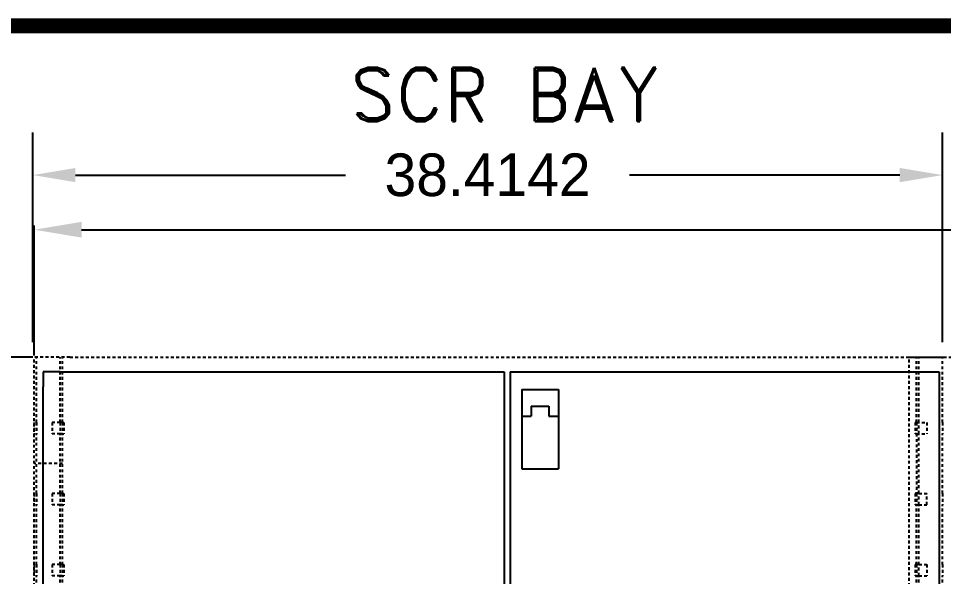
# Model space of a CAD drawing. Header units: inches. Extents: x 6 to 369, y -225 to 2.
# Drawn here: x 26.97 to 66.04, y -21.26 to 2.3 of the extents above; entities that cross this region are included whole.
import ezdxf
from ezdxf.enums import TextEntityAlignment as Align

# ---------------------------------------------------------------- set-up
doc = ezdxf.new("R2010")
doc.units = ezdxf.units.IN
doc.header["$MEASUREMENT"] = 0
doc.linetypes.add('DOT2', pattern=[0.125, 0, -0.125])
doc.linetypes.add('HIDDEN2', pattern=[0.1875, 0.125, -0.0625])
for name, color, linetype in [('Cabinet', 253, 'HIDDEN2'), ('D', 3, 'Continuous'), ('DIM', 7, 'Continuous')]:
    doc.layers.add(name, color=color, linetype=linetype)
doc.styles.add('ROMAND', font='ROMAND.shx')
doc.styles.add('S1', font='TXT')
doc.dimstyles.new('IMPERIAL', dxfattribs={"dimtxt": 2, "dimasz": 2, "dimexe": 0.18, "dimexo": 0.063, "dimgap": 0.09, "dimtad": 0, "dimtih": 1, "dimtoh": 1, "dimdec": 4, "dimzin": 0, "dimdsep": 46, "dimlunit": 5, "dimtxsty": 'S1', "dimcen": 0.09, "dimadec": 0, "dimazin": 0, "dimtfac": 1, "dimtdec": 4, "dimtofl": 0, "dimtmove": 2, "dimatfit": 3, "dimfxl": 0, "dimtolj": 1, "dimtzin": 0, "dimarcsym": 0})
doc.dimstyles.get("Standard").update_dxf_attribs({"dimtxt": 0.18, "dimasz": 0.18, "dimexe": 0.18, "dimexo": 0.0625, "dimgap": 0.09, "dimtad": 0, "dimtih": 1, "dimtoh": 1, "dimdec": 4, "dimzin": 0, "dimdsep": 46, "dimtxsty": 'Standard', "dimcen": 0.09, "dimadec": 0, "dimazin": 0, "dimtfac": 1, "dimtdec": 4, "dimtofl": 0, "dimtmove": 0, "dimatfit": 3, "dimfxl": 0, "dimtolj": 1, "dimtzin": 0, "dimarcsym": 0})

# ---------------------------------------------------------------- blocks, each defined once
blk = doc.blocks.new('*D24')
at = {"layer": 'Defpoints', "color": 0}
for p in [(344.55, -6.619), (27.638, -11.998), (344.55, -13.123)]:
    blk.add_point(p, dxfattribs=at)
at = {"layer": 'DIM', "color": 0, "lineweight": -2}
for p, q in [((27.638, -11.935), (27.638, -6.439)), ((29.638, -6.619), (181.338, -6.619)), ((342.55, -6.619), (190.851, -6.619)), ((344.55, -13.06), (344.55, -6.439))]:
    blk.add_line(p, q, dxfattribs=at)
at = {"layer": 'DIM', "color": 0}
for points in [[(29.638, -6.285), (29.638, -6.952), (27.638, -6.619)], [(342.55, -6.285), (342.55, -6.952), (344.55, -6.619)]]:
    blk.add_solid(points, dxfattribs=at)
at = {"layer": 'DIM', "color": 0, "insert": (186.094, -6.619), "char_height": 2, "attachment_point": 5, "style": 'S1'}
blk.add_mtext('\\A1;316{\\H1.000000x;\\S15/16;}"', dxfattribs=at)
blk = doc.blocks.new('*D25')
at = {"layer": 'Defpoints', "color": 0}
for p in [(27.638, -11.998), (19.631, -101.998), (27.638, -101.998)]:
    blk.add_point(p, dxfattribs=at)
at = {"layer": 'DIM', "color": 0, "lineweight": -2}
for p, q in [((27.575, -11.998), (19.451, -11.998)), ((19.631, -13.998), (19.631, -55.908)), ((19.631, -99.998), (19.631, -58.088)), ((27.575, -101.998), (19.451, -101.998))]:
    blk.add_line(p, q, dxfattribs=at)
at = {"layer": 'DIM', "color": 0}
for points in [[(19.298, -13.998), (19.965, -13.998), (19.631, -11.998)], [(19.298, -99.998), (19.965, -99.998), (19.631, -101.998)]]:
    blk.add_solid(points, dxfattribs=at)
at = {"layer": 'DIM', "color": 0, "insert": (19.631, -56.998), "char_height": 2, "attachment_point": 5, "style": 'S1'}
blk.add_mtext('\\A1;90"', dxfattribs=at)
blk = doc.blocks.new('A$C407A211F')
at = {"layer": 'D'}
for p, q in [((0, 88.75), (0, 0)), ((0, 88.75), (18.125, 88.75)), ((18.125, 88.752), (18.125, 0)), ((0.491, 88), (2.041, 88)), ((0.491, 88), (0.491, 84.65)), ((2.041, 88), (2.041, 84.65)), ((0.891, 87.302), (0.891, 86.881)), ((0.891, 87.302), (1.641, 87.302)), ((1.641, 87.302), (1.641, 86.881)), ((0.491, 86.881), (0.891, 86.881)), ((1.641, 86.881), (2.041, 86.881)), ((0.491, 84.65), (2.041, 84.65))]:
    blk.add_line(p, q, dxfattribs=at)
blk = doc.blocks.new('*D33')
at = {"color": 0, "lineweight": -2}
for p, q in [((27.575, -11.373), (27.575, -2.511)), ((65.989, -11.373), (65.989, -2.511)), ((29.375, -4.311), (40.782, -4.311)), ((64.189, -4.311), (52.782, -4.311))]:
    blk.add_line(p, q, dxfattribs=at)
at = {"color": 0}
for points in [[(29.375, -4.011), (29.375, -4.611), (27.575, -4.311)], [(64.189, -4.011), (64.189, -4.611), (65.989, -4.311)]]:
    blk.add_solid(points, dxfattribs=at)
at = {"layer": 'Defpoints', "color": 0}
for p in [(65.989, -4.311), (27.575, -11.998), (65.989, -11.998)]:
    blk.add_point(p, dxfattribs=at)
at = {"color": 0, "insert": (46.782, -4.311), "char_height": 1.8, "attachment_point": 5}
blk.add_mtext('\\A1;38.4142', dxfattribs=at)

msp = doc.modelspace()

# ---------------------------------------------------------------- linework, layer by layer
at = {"color": 7, "const_width": 0.62869}
msp.add_lwpolyline([(369.01659, -224.81253), (369.01659, 1.98747), (6.13659, 1.98747), (6.13659, -224.81253)], close=True, dxfattribs=at)
at = {"layer": 'Cabinet', "color": 7, "linetype": 'HIDDEN2'}
for p, q in [((27.63816, -101.99835), (27.63816, -11.99835)), ((29.13816, -11.99835), (27.63816, -11.99835)), ((27.73191, -14.76385), (27.73191, -11.99835)), ((28.73191, -14.76385), (28.73191, -11.99835)), ((28.82566, -14.76385), (28.82566, -11.99835)), ((29.13816, -11.99835), (87.02061, -11.99835)), ((64.58311, -101.99835), (64.58311, -11.99835)), ((64.58311, -11.99835), (66.08311, -11.99835)), ((64.89561, -14.76385), (64.89561, -11.99835)), ((64.98936, -14.76385), (64.98936, -11.99835)), ((65.98936, -14.76385), (65.98936, -11.99835)), ((27.63816, -14.76385), (27.63816, -15.23285)), ((27.73191, -14.76385), (27.73191, -15.23285)), ((28.73191, -14.76385), (28.38816, -14.76385)), ((28.38816, -14.76385), (28.38816, -15.23285)), ((28.82566, -14.76385), (28.73191, -14.76385)), ((28.73191, -14.76385), (28.73191, -15.23285)), ((28.82566, -14.76385), (28.82566, -15.23285)), ((28.82566, -14.76385), (28.88816, -14.76385)), ((28.88816, -14.76385), (28.88816, -15.23285)), ((64.89561, -14.76385), (64.83311, -14.76385)), ((64.83311, -14.76385), (64.83311, -15.23285)), ((64.89561, -14.76385), (64.89561, -15.23285)), ((64.89561, -14.76385), (65.33311, -14.76385)), ((64.98936, -15.23285), (64.98936, -14.76385)), ((65.33311, -14.76385), (65.33311, -15.23285)), ((65.98936, -14.76385), (65.98936, -15.23285)), ((27.73191, -17.76385), (27.73191, -15.23285)), ((28.73191, -15.23285), (28.38816, -15.23285)), ((28.73191, -17.76385), (28.73191, -15.23285)), ((28.82566, -15.23285), (28.73191, -15.23285)), ((28.82566, -17.76385), (28.82566, -15.23285)), ((28.82566, -15.23285), (28.88816, -15.23285)), ((64.89561, -15.23285), (64.83311, -15.23285)), ((64.89561, -15.23285), (64.89561, -17.76385)), ((64.89561, -15.23285), (65.33311, -15.23285)), ((64.98936, -17.76385), (64.98936, -15.23285)), ((65.98936, -17.76385), (65.98936, -15.23285)), ((28.82566, -16.49835), (27.63816, -16.49835)), ((27.63816, -17.76385), (27.63816, -18.23285)), ((27.73191, -17.76385), (27.73191, -18.23285)), ((28.73191, -17.76385), (28.38816, -17.76385)), ((28.38816, -17.76385), (28.38816, -18.23285)), ((28.73191, -17.76385), (28.73191, -18.23285)), ((28.82566, -17.76385), (28.73191, -17.76385)), ((28.82566, -17.76385), (28.82566, -18.23285)), ((28.82566, -17.76385), (28.88816, -17.76385)), ((28.88816, -17.76385), (28.88816, -18.23285)), ((64.89561, -17.76385), (64.83311, -17.76385)), ((64.83311, -17.76385), (64.83311, -18.23285)), ((64.89561, -17.76385), (64.89561, -18.23285)), ((64.98936, -17.76385), (64.89561, -17.76385)), ((64.98936, -18.23285), (64.98936, -17.76385)), ((64.98936, -17.76385), (65.33311, -17.76385)), ((65.33311, -18.23285), (65.33311, -17.76385)), ((65.98936, -17.76385), (65.98936, -18.23285)), ((27.73191, -20.76385), (27.73191, -18.23285)), ((28.73191, -18.23285), (28.38816, -18.23285)), ((28.73191, -20.76385), (28.73191, -18.23285)), ((28.82566, -18.23285), (28.73191, -18.23285)), ((28.82566, -20.76385), (28.82566, -18.23285)), ((28.82566, -18.23285), (28.88816, -18.23285)), ((64.89561, -18.23285), (64.83311, -18.23285)), ((64.89561, -20.76385), (64.89561, -18.23285)), ((64.89561, -18.23285), (64.98936, -18.23285)), ((64.98936, -20.76385), (64.98936, -18.23285)), ((64.98936, -18.23285), (65.33311, -18.23285)), ((65.98936, -20.76385), (65.98936, -18.23285)), ((27.63816, -20.76385), (27.63816, -21.23285)), ((27.73191, -20.76385), (27.73191, -21.23285)), ((28.73191, -20.76385), (28.38816, -20.76385)), ((28.38816, -20.76385), (28.38816, -21.23285)), ((28.73191, -20.76385), (28.73191, -21.23285)), ((28.82566, -20.76385), (28.73191, -20.76385)), ((28.82566, -20.76385), (28.82566, -21.23285)), ((28.82566, -20.76385), (28.88816, -20.76385)), ((28.88816, -20.76385), (28.88816, -21.23285)), ((64.89561, -20.76385), (64.83311, -20.76385)), ((64.83311, -20.76385), (64.83311, -21.23285)), ((64.89561, -20.76385), (64.89561, -21.23285)), ((64.98936, -20.76385), (64.89561, -20.76385)), ((64.98936, -21.23285), (64.98936, -20.76385)), ((64.98936, -20.76385), (65.33311, -20.76385)), ((65.33311, -20.76385), (65.33311, -21.23285)), ((65.98936, -20.76385), (65.98936, -21.23285)), ((27.73191, -23.76385), (27.73191, -21.23285)), ((28.73191, -21.23285), (28.38816, -21.23285)), ((28.73191, -23.76385), (28.73191, -21.23285)), ((28.82566, -21.23285), (28.73191, -21.23285)), ((28.82566, -23.76385), (28.82566, -21.23285)), ((28.82566, -21.23285), (28.88816, -21.23285)), ((64.89561, -21.23285), (64.83311, -21.23285)), ((64.89561, -23.76385), (64.89561, -21.23285)), ((64.89561, -21.23285), (64.98936, -21.23285)), ((64.98936, -23.76385), (64.98936, -21.23285)), ((64.98936, -21.23285), (65.33311, -21.23285)), ((65.98936, -23.76385), (65.98936, -21.23285))]:
    msp.add_line(p, q, dxfattribs=at)
at = {"layer": 'D', "color": 7}
for p, q in [((28.73191, -12.62335), (28.01316, -12.62335)), ((28.01316, -12.62335), (28.01316, -13.24835)), ((28.73191, -12.62335), (47.48191, -12.62335)), ((47.48191, -12.62335), (47.48191, -101.37335)), ((28.01316, -101.37335), (28.01316, -13.24835))]:
    msp.add_line(p, q, dxfattribs=at)

# ---------------------------------------------------------------- block references
at = {"layer": 'Cabinet', "color": 7, "linetype": 'DOT2'}
msp.add_blockref('A$C407A211F', (47.73191, -101.37335), dxfattribs=at)

# ---------------------------------------------------------------- texts
at = {"color": 7, "style": 'ROMAND'}
msp.add_text('SCR BAY', height=2.25, dxfattribs=at).set_placement((47.52357, -2.02924), align=Align.CENTER)

# ---------------------------------------------------------------- dimensions: what is measured, and where the dimension line sits
at = {"color": 7}
dim = msp.add_linear_dim(base=(65.98936, -4.31087), p1=(27.57516, -11.99835), p2=(65.98936, -11.99835), dimstyle='Standard', override={"dimscale": 10}, dxfattribs=at)
dim.commit()
dim.dimension.update_dxf_attribs({"geometry": '*D33', "text_midpoint": (46.78226, -4.31087)})
at = {"layer": 'DIM', "color": 7}
dim = msp.add_linear_dim(base=(344.55045, -6.61867), p1=(27.63816, -11.99835), p2=(344.55045, -13.12335), dimstyle='IMPERIAL', override={"dimpost": '"'}, dxfattribs=at)
dim.commit()
dim.dimension.update_dxf_attribs({"geometry": '*D24', "text_midpoint": (186.0943, -6.61867)})
dim = msp.add_linear_dim(base=(19.63127, -101.99835), p1=(27.63816, -11.99835), p2=(27.63816, -101.99835), angle=90, dimstyle='IMPERIAL', override={"dimpost": '"'}, dxfattribs=at)
dim.commit()
dim.dimension.update_dxf_attribs({"geometry": '*D25', "text_midpoint": (19.63127, -56.99835)})

doc.saveas('drawing.dxf')
